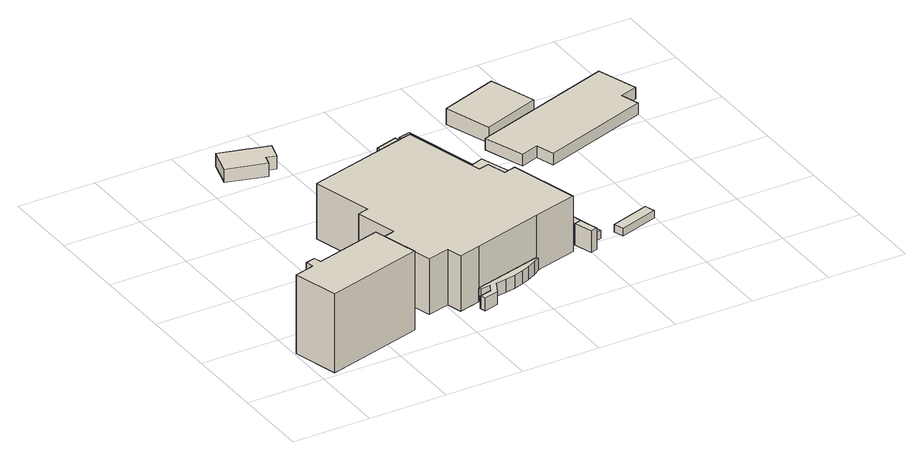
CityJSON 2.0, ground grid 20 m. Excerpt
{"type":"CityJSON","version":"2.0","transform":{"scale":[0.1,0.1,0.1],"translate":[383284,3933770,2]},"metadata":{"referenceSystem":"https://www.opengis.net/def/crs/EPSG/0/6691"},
"CityObjects":{
"building1":{"type":"Building","attributes":{"measuredHeight":20.6,"BuildingDetailAttribute.districtsAndZonesType":"12","BuildingDetailAttribute.surveyYear":2016,"BuildingRiverFloodingRiskAttribute.description":"7","BuildingRiverFloodingRiskAttribute.rank":"2","BuildingRiverFloodingRiskAttribute.depth":2.11,"BuildingRiverFloodingRiskAttribute.adminType":"1","BuildingRiverFloodingRiskAttribute.scale":"1","BuildingRiverFloodingRiskAttribute.duration":11.15,"BuildingIDAttribute.prefecture":"13","BuildingIDAttribute.city":"13111"},"geometry":[{"type":"Solid","lod":"1","boundaries":[[[[0,1,2,3,4,5,6,7]],[[6,8,9,7]],[[5,10,8,6]],[[4,11,10,5]],[[3,12,11,4]],[[2,13,12,3]],[[1,14,13,2]],[[0,15,14,1]],[[7,9,15,0]],[[8,10,11,12,13,14,15,9]]]]}]},
"building2":{"type":"Building","attributes":{"大字・町コード":"58","町・丁目コード":"3","13+区市町村コード+大字・町コード+町・丁目コード":"13111058003","measuredHeight":3.4,"BuildingDetailAttribute.buildingRoofEdgeArea":87.39,"BuildingDetailAttribute.districtsAndZonesType":"12","BuildingDetailAttribute.surveyYear":2016,"BuildingRiverFloodingRiskAttribute.description":"3","BuildingRiverFloodingRiskAttribute.rank":"1","BuildingRiverFloodingRiskAttribute.depth":0.045,"BuildingRiverFloodingRiskAttribute.adminType":"2","BuildingRiverFloodingRiskAttribute.scale":"2","BuildingRiverFloodingRiskAttribute.duration":14.28,"BuildingIDAttribute.prefecture":"13","BuildingIDAttribute.city":"13111"},"geometry":[{"type":"Solid","lod":"1","boundaries":[[[[16,17,18,19,20,21,22,23]],[[22,24,25,23]],[[21,26,24,22]],[[20,27,26,21]],[[19,28,27,20]],[[18,29,28,19]],[[17,30,29,18]],[[16,31,30,17]],[[23,25,31,16]],[[24,26,27,28,29,30,31,25]]]]}]},
"building3":{"type":"Building","attributes":{"大字・町コード":"58","町・丁目コード":"3","13+区市町村コード+大字・町コード+町・丁目コード":"13111058003","measuredHeight":14.2,"BuildingDetailAttribute.buildingRoofEdgeArea":37.57,"BuildingDetailAttribute.districtsAndZonesType":"12","BuildingDetailAttribute.surveyYear":2016,"BuildingRiverFloodingRiskAttribute.description":"7","BuildingRiverFloodingRiskAttribute.rank":"2","BuildingRiverFloodingRiskAttribute.depth":2.27,"BuildingRiverFloodingRiskAttribute.adminType":"1","BuildingRiverFloodingRiskAttribute.scale":"1","BuildingRiverFloodingRiskAttribute.duration":11.47,"BuildingIDAttribute.prefecture":"13","BuildingIDAttribute.city":"13111"},"geometry":[{"type":"Solid","lod":"1","boundaries":[[[[32,33,34,35,36,37,38,39,40,41,42,43,44,45,46]],[[45,47,48,46]],[[44,49,47,45]],[[43,50,49,44]],[[42,51,50,43]],[[41,52,51,42]],[[40,53,52,41]],[[39,54,53,40]],[[38,55,54,39]],[[37,56,55,38]],[[36,57,56,37]],[[35,58,57,36]],[[34,59,58,35]],[[33,60,59,34]],[[32,61,60,33]],[[46,48,61,32]],[[47,49,50,51,52,53,54,55,56,57,58,59,60,61,48]]]]}]},
"building4":{"type":"Building","attributes":{"大字・町コード":"58","町・丁目コード":"3","13+区市町村コード+大字・町コード+町・丁目コード":"13111058003","measuredHeight":33,"BuildingDetailAttribute.buildingRoofEdgeArea":1595.52,"BuildingDetailAttribute.districtsAndZonesType":"12","BuildingDetailAttribute.surveyYear":2016,"BuildingRiverFloodingRiskAttribute.description":"7","BuildingRiverFloodingRiskAttribute.rank":"2","BuildingRiverFloodingRiskAttribute.depth":1.81,"BuildingRiverFloodingRiskAttribute.adminType":"1","BuildingRiverFloodingRiskAttribute.scale":"1","BuildingRiverFloodingRiskAttribute.duration":11.2,"BuildingIDAttribute.prefecture":"13","BuildingIDAttribute.city":"13111"},"geometry":[{"type":"Solid","lod":"1","boundaries":[[[[62,63,64,65,66,67,68,69,70,71,72,73,74,75,76,77,78,79]],[[78,80,81,79]],[[77,82,80,78]],[[76,83,82,77]],[[75,84,83,76]],[[74,85,84,75]],[[73,86,85,74]],[[72,87,86,73]],[[71,88,87,72]],[[70,89,88,71]],[[69,90,89,70]],[[68,91,90,69]],[[67,92,91,68]],[[66,93,92,67]],[[65,94,93,66]],[[64,95,94,65]],[[63,96,95,64]],[[62,97,96,63]],[[79,81,97,62]],[[80,82,83,84,85,86,87,88,89,90,91,92,93,94,95,96,97,81]]]]}]},
"building5":{"type":"Building","attributes":{"大字・町コード":"58","町・丁目コード":"3","13+区市町村コード+大字・町コード+町・丁目コード":"13111058003","measuredHeight":5.6,"BuildingDetailAttribute.buildingRoofEdgeArea":9.25,"BuildingDetailAttribute.districtsAndZonesType":"12","BuildingDetailAttribute.surveyYear":2016,"BuildingRiverFloodingRiskAttribute.description":"7","BuildingRiverFloodingRiskAttribute.rank":"2","BuildingRiverFloodingRiskAttribute.depth":2.07,"BuildingRiverFloodingRiskAttribute.adminType":"1","BuildingRiverFloodingRiskAttribute.scale":"1","BuildingRiverFloodingRiskAttribute.duration":11.47,"BuildingIDAttribute.prefecture":"13","BuildingIDAttribute.city":"13111"},"geometry":[{"type":"Solid","lod":"1","boundaries":[[[[98,99,100,101]],[[100,102,103,101]],[[99,104,102,100]],[[98,105,104,99]],[[101,103,105,98]],[[102,104,105,103]]]]}]},
"building6":{"type":"Building","attributes":{"大字・町コード":"58","町・丁目コード":"3","13+区市町村コード+大字・町コード+町・丁目コード":"13111058003","measuredHeight":3,"BuildingDetailAttribute.buildingRoofEdgeArea":34.64,"BuildingDetailAttribute.districtsAndZonesType":"12","BuildingDetailAttribute.surveyYear":2016,"BuildingRiverFloodingRiskAttribute.description":"3","BuildingRiverFloodingRiskAttribute.rank":"1","BuildingRiverFloodingRiskAttribute.depth":0.024,"BuildingRiverFloodingRiskAttribute.adminType":"2","BuildingRiverFloodingRiskAttribute.scale":"2","BuildingRiverFloodingRiskAttribute.duration":11.78,"BuildingIDAttribute.prefecture":"13","BuildingIDAttribute.city":"13111"},"geometry":[{"type":"Solid","lod":"1","boundaries":[[[[106,107,108,109]],[[108,110,111,109]],[[107,112,110,108]],[[106,113,112,107]],[[109,111,113,106]],[[110,112,113,111]]]]}]},
"building7":{"type":"Building","attributes":{"大字・町コード":"58","町・丁目コード":"3","13+区市町村コード+大字・町コード+町・丁目コード":"13111058003","measuredHeight":2.1,"BuildingDetailAttribute.buildingRoofEdgeArea":70.02,"BuildingDetailAttribute.districtsAndZonesType":"12","BuildingDetailAttribute.surveyYear":2016,"BuildingRiverFloodingRiskAttribute.description":"7","BuildingRiverFloodingRiskAttribute.rank":"2","BuildingRiverFloodingRiskAttribute.depth":2.07,"BuildingRiverFloodingRiskAttribute.adminType":"1","BuildingRiverFloodingRiskAttribute.scale":"1","BuildingRiverFloodingRiskAttribute.duration":11.47,"BuildingIDAttribute.prefecture":"13","BuildingIDAttribute.city":"13111"},"geometry":[{"type":"Solid","lod":"1","boundaries":[[[[114,115,116,117]],[[116,118,119,117]],[[115,120,118,116]],[[114,121,120,115]],[[117,119,121,114]],[[118,120,121,119]]]]}]},
"building8":{"type":"Building","attributes":{"大字・町コード":"58","町・丁目コード":"3","13+区市町村コード+大字・町コード+町・丁目コード":"13111058003","measuredHeight":2.3,"BuildingDetailAttribute.buildingRoofEdgeArea":62.45,"BuildingDetailAttribute.districtsAndZonesType":"12","BuildingDetailAttribute.surveyYear":2016,"BuildingRiverFloodingRiskAttribute.description":"3","BuildingRiverFloodingRiskAttribute.rank":"1","BuildingRiverFloodingRiskAttribute.depth":0.024,"BuildingRiverFloodingRiskAttribute.adminType":"2","BuildingRiverFloodingRiskAttribute.scale":"2","BuildingRiverFloodingRiskAttribute.duration":11.78,"BuildingIDAttribute.prefecture":"13","BuildingIDAttribute.city":"13111"},"geometry":[{"type":"Solid","lod":"1","boundaries":[[[[122,123,124,125]],[[124,126,127,125]],[[123,128,126,124]],[[122,129,128,123]],[[125,127,129,122]],[[126,128,129,127]]]]}]},
"building9":{"type":"Building","attributes":{"大字・町コード":"58","町・丁目コード":"3","13+区市町村コード+大字・町コード+町・丁目コード":"13111058003","measuredHeight":2.4,"BuildingDetailAttribute.buildingRoofEdgeArea":62.15,"BuildingDetailAttribute.districtsAndZonesType":"12","BuildingDetailAttribute.surveyYear":2016,"BuildingRiverFloodingRiskAttribute.description":"7","BuildingRiverFloodingRiskAttribute.rank":"2","BuildingRiverFloodingRiskAttribute.depth":1.81,"BuildingRiverFloodingRiskAttribute.adminType":"1","BuildingRiverFloodingRiskAttribute.scale":"1","BuildingRiverFloodingRiskAttribute.duration":11.72,"BuildingIDAttribute.prefecture":"13","BuildingIDAttribute.city":"13111"},"geometry":[{"type":"Solid","lod":"1","boundaries":[[[[130,131,132,133]],[[132,134,135,133]],[[131,136,134,132]],[[130,137,136,131]],[[133,135,137,130]],[[134,136,137,135]]]]}]},
"building10":{"type":"Building","attributes":{"大字・町コード":"58","町・丁目コード":"3","13+区市町村コード+大字・町コード+町・丁目コード":"13111058003","measuredHeight":5.5,"BuildingDetailAttribute.buildingRoofEdgeArea":28.66,"BuildingDetailAttribute.districtsAndZonesType":"12","BuildingDetailAttribute.surveyYear":2016,"BuildingRiverFloodingRiskAttribute.description":"7","BuildingRiverFloodingRiskAttribute.rank":"2","BuildingRiverFloodingRiskAttribute.depth":2.18,"BuildingRiverFloodingRiskAttribute.adminType":"1","BuildingRiverFloodingRiskAttribute.scale":"1","BuildingRiverFloodingRiskAttribute.duration":10.57,"BuildingIDAttribute.prefecture":"13","BuildingIDAttribute.city":"13111"},"geometry":[{"type":"Solid","lod":"1","boundaries":[[[[138,139,140,141]],[[140,142,143,141]],[[139,144,142,140]],[[138,145,144,139]],[[141,143,145,138]],[[142,144,145,143]]]]}]},
"building11":{"type":"Building","attributes":{"大字・町コード":"58","町・丁目コード":"3","13+区市町村コード+大字・町コード+町・丁目コード":"13111058003","measuredHeight":4.6,"BuildingDetailAttribute.buildingRoofEdgeArea":197.22,"BuildingDetailAttribute.districtsAndZonesType":"12","BuildingDetailAttribute.surveyYear":2016,"BuildingRiverFloodingRiskAttribute.description":"3","BuildingRiverFloodingRiskAttribute.rank":"1","BuildingRiverFloodingRiskAttribute.depth":0.02,"BuildingRiverFloodingRiskAttribute.adminType":"2","BuildingRiverFloodingRiskAttribute.scale":"2","BuildingRiverFloodingRiskAttribute.duration":11.78,"BuildingIDAttribute.prefecture":"13","BuildingIDAttribute.city":"13111"},"geometry":[{"type":"Solid","lod":"1","boundaries":[[[[146,147,148,149]],[[148,150,151,149]],[[147,152,150,148]],[[146,153,152,147]],[[149,151,153,146]],[[150,152,153,151]]]]}]},
"building12":{"type":"Building","attributes":{"大字・町コード":"58","町・丁目コード":"3","13+区市町村コード+大字・町コード+町・丁目コード":"13111058003","measuredHeight":4.5,"BuildingDetailAttribute.buildingRoofEdgeArea":563.83,"BuildingDetailAttribute.districtsAndZonesType":"12","BuildingDetailAttribute.surveyYear":2016,"BuildingRiverFloodingRiskAttribute.description":"3","BuildingRiverFloodingRiskAttribute.rank":"1","BuildingRiverFloodingRiskAttribute.depth":0.01,"BuildingRiverFloodingRiskAttribute.adminType":"2","BuildingRiverFloodingRiskAttribute.scale":"2","BuildingRiverFloodingRiskAttribute.duration":10.33,"BuildingIDAttribute.prefecture":"13","BuildingIDAttribute.city":"13111"},"geometry":[{"type":"Solid","lod":"1","boundaries":[[[[154,155,156,157,158,159,160,161]],[[160,162,163,161]],[[159,164,162,160]],[[158,165,164,159]],[[157,166,165,158]],[[156,167,166,157]],[[155,168,167,156]],[[154,169,168,155]],[[161,163,169,154]],[[162,164,165,166,167,168,169,163]]]]}]}
},
"vertices":[
[33,6,7],[2,122,7],[54,136,7],[49,156,7],[74,163,7],[79,144,7],[251,191,7],[283,74,7],[251,191,213],[283,74,213],[79,144,213],[74,163,213],[49,156,213],[54,136,213],[2,122,213],[33,6,213],
[365,895,3],[395,887,3],[382,842,3],[357,849,3],[350,824,3],[251,852,3],[270,922,3],[338,903,3],[270,922,37],[338,903,37],[251,852,37],[350,824,37],[357,849,37],[382,842,37],[395,887,37],[365,895,37],
[635,141,9],[612,129,9],[592,121,9],[567,113,9],[541,108,9],[514,104,9],[497,71,9],[460,62,9],[456,76,9],[488,84,9],[498,103,9],[473,101,9],[470,108,9],[650,156,9],[652,152,9],[650,156,42],[652,152,42],[470,108,42],[473,101,42],[498,103,42],[488,84,42],[456,76,42],[460,62,42],[497,71,42],[514,104,42],[541,108,42],[567,113,42],[592,121,42],[612,129,42],[635,141,42],
[672,404,6],[686,355,6],[717,363,6],[764,187,6],[650,156,6],[470,108,6],[414,93,6],[404,132,6],[346,117,6],[309,253,6],[340,261,6],[312,368,6],[341,376,6],[300,530,6],[408,559,6],[475,577,6],[589,607,6],[645,397,6],[589,607,151],[645,397,151],[475,577,151],[408,559,151],[300,530,151],[341,376,151],[312,368,151],[340,261,151],[309,253,151],[346,117,151],[404,132,151],[414,93,151],[470,108,151],[650,156,151],[764,187,151],[717,363,151],[686,355,151],[672,404,151],
[795,160,8],[781,208,8],[799,212,8],[813,165,8],[799,212,64],[813,165,64],[781,208,64],[795,160,64],
[611,704,7],[595,760,7],[652,777,7],[668,721,7],[652,777,34],[668,721,34],[595,760,34],[611,704,34],
[821,196,8],[752,465,8],[776,471,8],[845,202,8],[776,471,29],[845,202,29],[752,465,29],[821,196,29],
[717,588,7],[666,782,7],[696,790,7],[747,596,7],[696,790,29],[747,596,29],[666,782,29],[717,588,29],
[757,481,7],[722,586,7],[775,604,7],[811,499,7],[775,604,31],[811,499,31],[722,586,31],[757,481,31],
[893,183,9],[885,209,9],[985,241,9],[993,215,9],[985,241,29],[993,215,29],[885,209,29],[893,183,29],
[844,690,7],[804,809,7],[953,860,7],[993,741,7],[953,860,48],[993,741,48],[804,809,48],[844,690,48],
[1180,670,8],[1195,624,8],[918,532,8],[903,579,8],[857,563,8],[822,667,8],[1191,788,8],[1225,685,8],[1191,788,38],[1225,685,38],[822,667,38],[857,563,38],[903,579,38],[918,532,38],[1195,624,38],[1180,670,38]
]}
